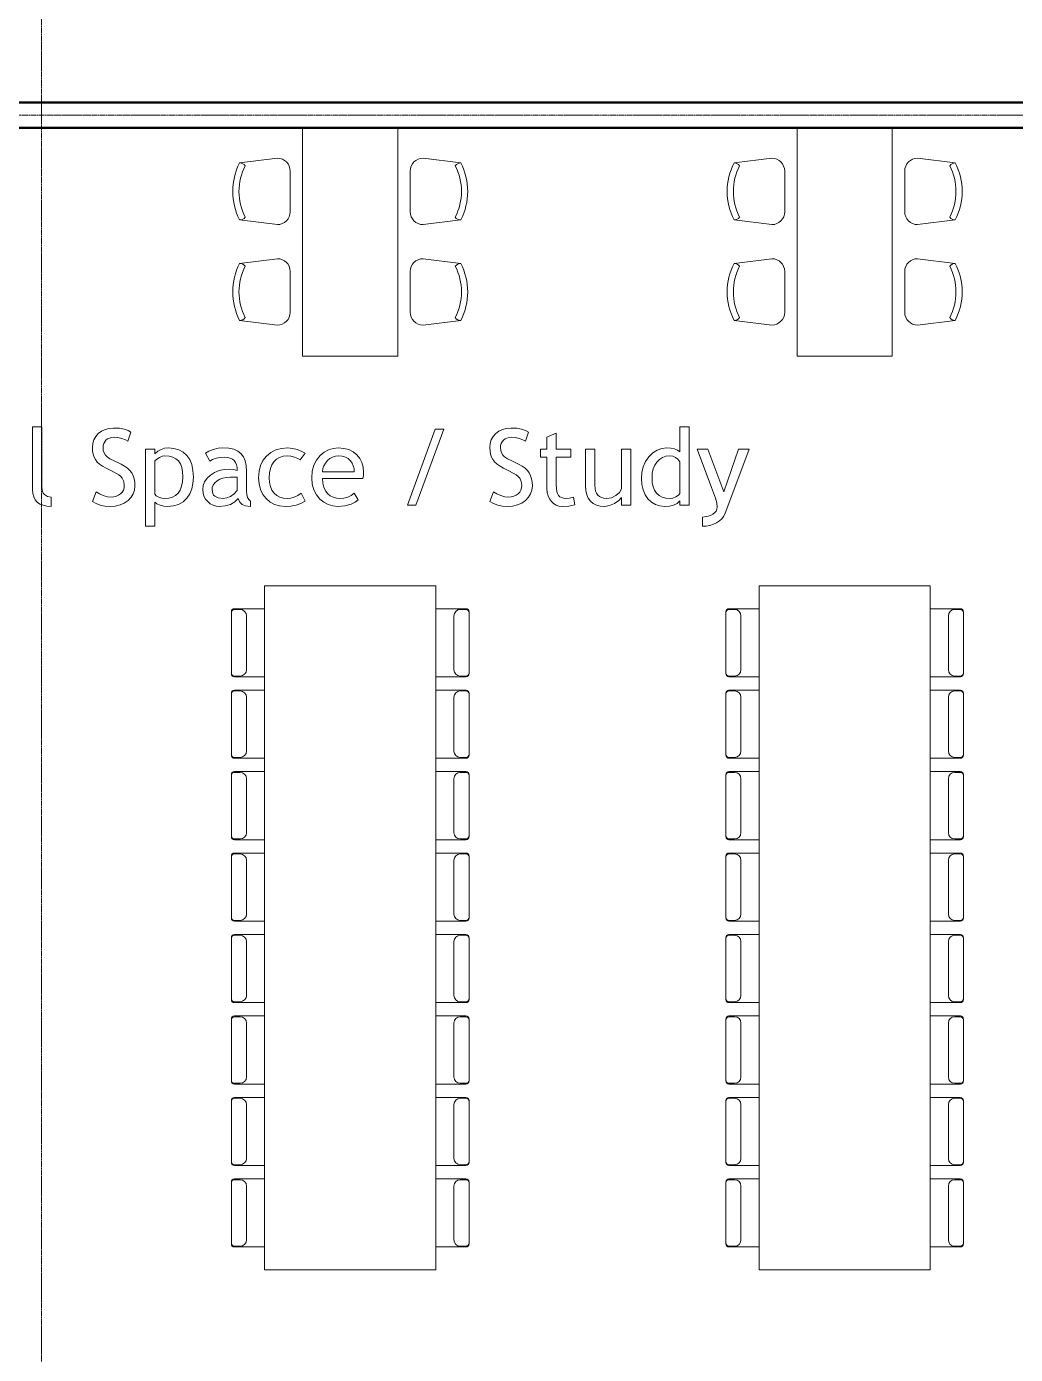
# Model space of a CAD drawing. Header units: inches. Extents: x -1714 to 6424, y -1550 to 970.
# Drawn here: x 390.4 to 702.4, y -624 to -204.8 of the extents above; entities that cross this region are included whole.
import ezdxf

# ---------------------------------------------------------------- set-up
doc = ezdxf.new("R2010")
doc.units = ezdxf.units.IN
doc.header["$MEASUREMENT"] = 0
doc.linetypes.add('Grid Line 1_2_', pattern=[0.875, 0.5, -0.125, 0.125, -0.125])
for name, color, linetype, lineweight in [('A-GENM', 13, 'Continuous', 9), ('A-WALL', 113, 'Continuous', 13), ('I-FURN', 30, 'Continuous', 9), ('S-GRID', 1, 'Continuous', 9)]:
    doc.layers.add(name, color=color, linetype=linetype, lineweight=lineweight)

# ---------------------------------------------------------------- blocks, each defined once
blk = doc.blocks.new('Table-Conference2 w Chairs - 54_ x 216_-1465672-L1 - Architectural')
at = {"layer": 'I-FURN'}
for p, q in [((108, 27), (-108, 27)), ((-108, 27), (-108, -27)), ((108, -27), (108, 27)), ((-108, -27), (108, -27))]:
    blk.add_line(p, q, dxfattribs=at)
blk = doc.blocks.new('Chair-Task - Chair-Task-1455663-L1 - Architectural')
at = {"layer": 'I-FURN'}
for p, q in [((-5.2, 0.75), (-5.2, -8.75)), ((16.3, -8.75), (16.3, 0.75)), ((-4.95, -8.75), (-4.95, -6.97)), ((-2.95, -4.97), (14.05, -4.97)), ((16.05, -8.75), (16.05, -6.97)), ((-4.2, -9.75), (15.3, -9.75))]:
    blk.add_line(p, q, dxfattribs=at)
for centre, radius, start, end in [((-2.95, -6.97), 2, 90, 180), ((14.05, -6.97), 2, 0, 90), ((-4.2, -8.75), 1, 180, 270), ((-3.95, -8.75), 1, 180, 270), ((15.05, -8.75), 1, 270, 0), ((15.3, -8.75), 1, 270, 360)]:
    blk.add_arc(centre, radius, start, end, dxfattribs=at)
blk = doc.blocks.new('M_Table-Rectangular - 1830 x 0762mm-V1-L1 - Architectural')
at = {"layer": 'I-FURN'}
for p, q in [((36.02, 15), (-36.02, 15)), ((-36.02, 15), (-36.02, -15)), ((-36.02, -15), (36.02, -15))]:
    blk.add_line(p, q, dxfattribs=at)
blk = doc.blocks.new('M_Chair-Desk - Desk Chair-1453869-L1 - Architectural')
at = {"layer": 'I-FURN'}
for p, q in [((6.42, 15.96), (-6.44, 15.96)), ((-10.49, 11.91), (-9, 0)), ((8.98, -0.01), (10.46, 11.91))]:
    blk.add_line(p, q, dxfattribs=at)
for centre, radius, start, end in [((-6.44, 11.91), 4.05, 90, 180), ((6.42, 11.91), 4.05, 360, 90), ((-6.85, 0.01), 2.15, 125.6163, 180.2014), ((0, 17.59), 17.79, 242.9089, 297.0911), ((7.02, 0.09), 1.98, 357.3089, 56.8734), ((0, 17.59), 19.76, 242.9089, 297.0345)]:
    blk.add_arc(centre, radius, start, end, dxfattribs=at)
blk = doc.blocks.new('M_Chair-Desk - Desk Chair-1471385-L1 - Architectural')
at = {"layer": 'I-FURN'}
for p, q in [((-10.49, -11.91), (-9, 0)), ((8.98, 0.01), (10.46, -11.91)), ((6.42, -15.96), (-6.44, -15.96))]:
    blk.add_line(p, q, dxfattribs=at)
for centre, radius, start, end in [((0, -17.59), 19.76, 62.9655, 117.0911), ((0, -17.59), 17.79, 62.9089, 117.0911), ((7.02, -0.09), 1.98, 303.1266, 2.6911), ((-6.85, -0.01), 2.15, 179.7986, 234.3837), ((-6.44, -11.91), 4.05, 180, 270), ((6.42, -11.91), 4.05, 270, 0)]:
    blk.add_arc(centre, radius, start, end, dxfattribs=at)

msp = doc.modelspace()

# ---------------------------------------------------------------- linework, layer by layer
at = {"layer": 'A-GENM'}
for p, q in [((395.25503, -331.08366), (392.31944, -331.08366)), ((392.31944, -331.08366), (392.31944, -350.93165)), ((395.25503, -350.28949), (395.25503, -331.08366)), ((599.48815, -331.08366), (596.55256, -331.08366)), ((596.55256, -331.08366), (596.55256, -339.07135)), ((599.48815, -355.82648), (599.48815, -331.08366)), ((411.66042, -335.2577), (411.30842, -336.42571)), ((412.24708, -334.20436), (411.66042, -335.2577)), ((413.06842, -333.26569), (412.24708, -334.20436)), ((414.07364, -332.49453), (413.06842, -333.26569)), ((415.21196, -331.9437), (414.07364, -332.49453)), ((416.48337, -331.6132), (415.21196, -331.9437)), ((415.47979, -335.36582), (415.98988, -334.96017)), ((415.98988, -334.96017), (416.58637, -334.67042)), ((417.8879, -331.50303), (416.48337, -331.6132)), ((416.58637, -334.67042), (417.26928, -334.49657)), ((417.26928, -334.49657), (418.03861, -334.43862)), ((419.7038, -331.58494), (417.8879, -331.50303)), ((418.03861, -334.43862), (419.2058, -334.541)), ((419.2058, -334.541), (420.46636, -334.84816)), ((421.21992, -331.83066), (419.7038, -331.58494)), ((420.46636, -334.84816), (421.60571, -335.26507)), ((422.43626, -332.2402), (421.21992, -331.83066)), ((421.60571, -335.26507), (422.40923, -335.69673)), ((422.40923, -335.69673), (423.35281, -332.81356)), ((423.35281, -332.81356), (422.43626, -332.2402)), ((519.38851, -331.9224), (510.58174, -355.82648)), ((513.22246, -355.82648), (522.10131, -331.9224)), ((522.10131, -331.9224), (519.38851, -331.9224)), ((537.052, -335.2577), (536.7, -336.42571)), ((537.63867, -334.20436), (537.052, -335.2577)), ((538.46001, -333.26569), (537.63867, -334.20436)), ((539.46522, -332.49453), (538.46001, -333.26569)), ((540.60354, -331.9437), (539.46522, -332.49453)), ((541.87496, -331.6132), (540.60354, -331.9437)), ((540.87138, -335.36582), (541.38147, -334.96017)), ((541.38147, -334.96017), (541.97796, -334.67042)), ((543.27948, -331.50303), (541.87496, -331.6132)), ((541.97796, -334.67042), (542.66087, -334.49657)), ((542.66087, -334.49657), (543.43019, -334.43862)), ((545.09539, -331.58494), (543.27948, -331.50303)), ((543.43019, -334.43862), (544.59739, -334.541)), ((544.59739, -334.541), (545.85795, -334.84816)), ((546.61151, -331.83066), (545.09539, -331.58494)), ((545.85795, -334.84816), (546.9973, -335.26507)), ((547.82784, -332.2402), (546.61151, -331.83066)), ((546.9973, -335.26507), (547.80081, -335.69673)), ((547.80081, -335.69673), (548.7444, -332.81356)), ((548.7444, -332.81356), (547.82784, -332.2402)), ((557.55116, -333.18051), (554.61558, -334.41896)), ((554.61558, -334.41896), (554.61558, -338.21295)), ((557.55116, -338.21295), (557.55116, -333.18051)), ((411.30842, -336.42571), (411.19108, -337.70839)), ((411.19108, -337.70839), (411.25088, -338.77238)), ((411.25088, -338.77238), (411.43025, -339.7561)), ((414.54604, -337.74771), (414.6044, -337.05333)), ((414.63041, -338.60529), (414.54604, -337.74771)), ((414.6044, -337.05333), (414.77948, -336.42489)), ((414.8835, -339.3826), (414.63041, -338.60529)), ((414.77948, -336.42489), (415.07128, -335.86239)), ((415.28813, -340.05916), (414.8835, -339.3826)), ((415.07128, -335.86239), (415.47979, -335.36582)), ((430.90147, -338.21295), (427.96588, -338.21295)), ((427.96588, -338.21295), (427.96588, -362.5364)), ((430.90147, -339.65453), (430.90147, -338.21295)), ((431.83194, -338.84036), (430.90147, -339.65453)), ((432.85416, -338.25882), (431.83194, -338.84036)), ((433.96811, -337.90989), (432.85416, -338.25882)), ((435.1738, -337.79358), (433.96811, -337.90989)), ((436.93769, -337.94101), (435.1738, -337.79358)), ((438.49435, -338.38332), (436.93769, -337.94101)), ((439.84379, -339.12049), (438.49435, -338.38332)), ((440.986, -340.15253), (439.84379, -339.12049)), ((447.91543, -338.83135), (446.83752, -339.47106)), ((446.83752, -339.47106), (448.21358, -341.98728)), ((449.34063, -338.2883), (447.91543, -338.83135)), ((450.90508, -337.91726), (449.34063, -338.2883)), ((452.40072, -337.79358), (450.90508, -337.91726)), ((454.2197, -337.90313), (452.40072, -337.79358)), ((455.77125, -338.23179), (454.2197, -337.90313)), ((457.05536, -338.77955), (455.77125, -338.23179)), ((458.07205, -339.54641), (457.05536, -338.77955)), ((467.45176, -339.24212), (466.09577, -340.36877)), ((469.03627, -338.43738), (467.45176, -339.24212)), ((470.84931, -337.95453), (469.03627, -338.43738)), ((472.89087, -337.79358), (470.84931, -337.95453)), ((474.33819, -337.93036), (472.89087, -337.79358)), ((475.90182, -338.34072), (474.33819, -337.93036)), ((477.30982, -338.89688), (475.90182, -338.34072)), ((476.71762, -341.56791), (478.29026, -339.47106)), ((478.29026, -339.47106), (477.30982, -338.89688)), ((484.3015, -339.12786), (483.05404, -340.16564)), ((485.65872, -338.38659), (484.3015, -339.12786)), ((487.1257, -337.94183), (485.65872, -338.38659)), ((488.70243, -337.79358), (487.1257, -337.94183)), ((490.49949, -337.92914), (488.70243, -337.79358)), ((492.09015, -338.33581), (490.49949, -337.92914)), ((493.4744, -339.0136), (492.09015, -338.33581)), ((494.65224, -339.96251), (493.4744, -339.0136)), ((536.7, -336.42571), (536.58267, -337.70839)), ((536.58267, -337.70839), (536.64246, -338.77238)), ((536.64246, -338.77238), (536.82184, -339.7561)), ((539.93763, -337.74771), (539.99599, -337.05333)), ((540.022, -338.60529), (539.93763, -337.74771)), ((539.99599, -337.05333), (540.17107, -336.42489)), ((540.27509, -339.3826), (540.022, -338.60529)), ((540.17107, -336.42489), (540.46287, -335.86239)), ((540.67972, -340.05916), (540.27509, -339.3826)), ((540.46287, -335.86239), (540.87138, -335.36582)), ((554.61558, -338.21295), (552.51873, -338.21295)), ((552.51873, -338.21295), (552.51873, -340.72917)), ((562.16423, -338.21295), (557.55116, -338.21295)), ((562.16423, -340.72917), (562.16423, -338.21295)), ((569.71289, -338.21295), (566.7773, -338.21295)), ((566.7773, -338.21295), (566.7773, -349.8308)), ((569.71289, -349.59491), (569.71289, -338.21295)), ((581.03588, -338.21295), (578.10029, -338.21295)), ((578.10029, -338.21295), (578.10029, -350.74817)), ((581.03588, -355.82648), (581.03588, -338.21295)), ((588.00073, -339.38772), (586.75962, -340.6276)), ((589.35529, -338.50208), (588.00073, -339.38772)), ((590.82329, -337.9707), (589.35529, -338.50208)), ((592.40473, -337.79358), (590.82329, -337.9707)), ((593.68864, -337.87344), (592.40473, -337.79358)), ((594.80792, -338.11302), (593.68864, -337.87344)), ((595.76256, -338.51232), (594.80792, -338.11302)), ((596.55256, -339.07135), (595.76256, -338.51232)), ((605.35933, -338.21295), (602.00437, -338.21295)), ((602.00437, -338.21295), (606.55191, -350.27638)), ((610.39177, -351.61968), (605.35933, -338.21295)), ((615.00483, -338.21295), (610.39177, -351.61968)), ((610.7325, -358.65068), (618.35979, -338.21295)), ((618.35979, -338.21295), (615.00483, -338.21295)), ((411.43025, -339.7561), (411.72922, -340.65954)), ((411.72922, -340.65954), (412.14777, -341.48272)), ((412.14777, -341.48272), (412.71744, -342.23955)), ((412.71744, -342.23955), (413.46977, -342.94396)), ((413.46977, -342.94396), (414.40475, -343.59595)), ((414.40475, -343.59595), (415.52239, -344.19552)), ((415.82709, -340.6145), (415.28813, -340.05916)), ((416.75019, -341.20997), (415.82709, -340.6145)), ((418.30727, -342.00693), (416.75019, -341.20997)), ((420.2403, -342.93741), (418.30727, -342.00693)), ((421.35916, -343.54537), (420.2403, -342.93741)), ((422.29783, -344.20945), (421.35916, -343.54537)), ((430.90147, -341.85622), (431.54936, -341.29024)), ((430.90147, -352.43876), (430.90147, -341.85622)), ((431.54936, -341.29024), (432.3922, -340.78486)), ((432.3922, -340.78486), (433.2596, -340.42856)), ((433.2596, -340.42856), (433.98121, -340.3098)), ((433.98121, -340.3098), (435.37939, -340.40952)), ((435.37939, -340.40952), (436.57279, -340.70869)), ((436.57279, -340.70869), (437.56142, -341.20731)), ((437.56142, -341.20731), (438.34528, -341.90537)), ((438.34528, -341.90537), (438.94157, -342.81844)), ((438.94157, -342.81844), (439.3675, -343.96208)), ((441.89477, -341.4688), (440.986, -340.15253)), ((442.54389, -343.05864), (441.89477, -341.4688)), ((442.93337, -344.92205), (442.54389, -343.05864)), ((448.21358, -341.98728), (449.1244, -341.43685)), ((449.1244, -341.43685), (450.21214, -341.04369)), ((450.21214, -341.04369), (451.4768, -340.8078)), ((451.4768, -340.8078), (452.91838, -340.72917)), ((452.91838, -340.72917), (453.85214, -340.79469)), ((453.85214, -340.79469), (454.66139, -340.99127)), ((454.66139, -340.99127), (455.34614, -341.31891)), ((455.34614, -341.31891), (455.90639, -341.77759)), ((455.90639, -341.77759), (456.34215, -342.36733)), ((456.34215, -342.36733), (456.6534, -343.08812)), ((456.6534, -343.08812), (456.84015, -343.93997)), ((458.84465, -340.55163), (458.07205, -339.54641)), ((459.3965, -341.81445), (458.84465, -340.55163)), ((459.72762, -343.33487), (459.3965, -341.81445)), ((459.83799, -345.11289), (459.72762, -343.33487)), ((464.23318, -343.36333), (463.76753, -345.17514)), ((465.00926, -341.76121), (464.23318, -343.36333)), ((466.09577, -340.36877), (465.00926, -341.76121)), ((467.34733, -344.33313), (467.8224, -343.15692)), ((467.8224, -343.15692), (468.48749, -342.15109)), ((468.48749, -342.15109), (469.31435, -341.34553)), ((469.31435, -341.34553), (470.27473, -340.77012)), ((470.27473, -340.77012), (471.36861, -340.42488)), ((471.36861, -340.42488), (472.596, -340.3098)), ((472.596, -340.3098), (473.79268, -340.41054)), ((473.79268, -340.41054), (475.01066, -340.71279)), ((475.01066, -340.71279), (476.05171, -341.12806)), ((476.05171, -341.12806), (476.71762, -341.56791)), ((481.05384, -343.26177), (480.55379, -345.13665)), ((481.88726, -341.60477), (481.05384, -343.26177)), ((483.05404, -340.16564), (481.88726, -341.60477)), ((483.90957, -344.32739), (484.2286, -343.39937)), ((484.2286, -343.39937), (484.69917, -342.55818)), ((484.69917, -342.55818), (485.32126, -341.8038)), ((485.32126, -341.8038), (486.09529, -341.15017)), ((486.09529, -341.15017), (486.95615, -340.6833)), ((486.95615, -340.6833), (487.90382, -340.40317)), ((487.90382, -340.40317), (488.93832, -340.3098)), ((488.93832, -340.3098), (490.03139, -340.40563)), ((490.03139, -340.40563), (491.00405, -340.69313)), ((491.00405, -340.69313), (491.8563, -341.17229)), ((491.8563, -341.17229), (492.58815, -341.84312)), ((492.58815, -341.84312), (493.12137, -342.58766)), ((493.12137, -342.58766), (493.50225, -343.41903)), ((493.50225, -343.41903), (493.73077, -344.33722)), ((495.56674, -341.08956), (494.65224, -339.96251)), ((496.21996, -342.38699), (495.56674, -341.08956)), ((496.61189, -343.85478), (496.21996, -342.38699)), ((536.82184, -339.7561), (537.12081, -340.65954)), ((537.12081, -340.65954), (537.53936, -341.48272)), ((537.53936, -341.48272), (538.10903, -342.23955)), ((538.10903, -342.23955), (538.86136, -342.94396)), ((538.86136, -342.94396), (539.79634, -343.59595)), ((539.79634, -343.59595), (540.91398, -344.19552)), ((541.21867, -340.6145), (540.67972, -340.05916)), ((542.14178, -341.20997), (541.21867, -340.6145)), ((543.69885, -342.00693), (542.14178, -341.20997)), ((545.63189, -342.93741), (543.69885, -342.00693)), ((546.75075, -343.54537), (545.63189, -342.93741)), ((547.68942, -344.20945), (546.75075, -343.54537)), ((552.51873, -340.72917), (554.61558, -340.72917)), ((554.61558, -340.72917), (554.61558, -350.75473)), ((557.55116, -349.5818), (557.55116, -340.72917)), ((557.55116, -340.72917), (562.16423, -340.72917)), ((585.72328, -342.11772), (584.98303, -343.75404)), ((586.75962, -340.6276), (585.72328, -342.11772)), ((588.13158, -344.43961), (588.61382, -343.27528)), ((588.61382, -343.27528), (589.28894, -342.24283)), ((589.28894, -342.24283), (590.12052, -341.39713)), ((590.12052, -341.39713), (591.07208, -340.79306)), ((591.07208, -340.79306), (592.14365, -340.43061)), ((592.14365, -340.43061), (593.33521, -340.3098)), ((593.33521, -340.3098), (594.3005, -340.42447)), ((594.3005, -340.42447), (595.15848, -340.76848)), ((595.15848, -340.76848), (595.90917, -341.34184)), ((595.90917, -341.34184), (596.55256, -342.14454)), ((596.55256, -342.14454), (596.55256, -352.22252)), ((415.52239, -344.19552), (417.42266, -345.09323)), ((417.42266, -345.09323), (419.50312, -346.27189)), ((419.50312, -346.27189), (420.18214, -346.82621)), ((420.18214, -346.82621), (420.62035, -347.35718)), ((420.62035, -347.35718), (421.09706, -348.43755)), ((423.0563, -344.92962), (422.29783, -344.20945)), ((423.63457, -345.70591), (423.0563, -344.92962)), ((424.06172, -346.56492), (423.63457, -345.70591)), ((424.36683, -347.53328), (424.06172, -346.56492)), ((424.5499, -348.61099), (424.36683, -347.53328)), ((439.3675, -343.96208), (439.62305, -345.3363)), ((439.70823, -346.94108), (439.61854, -348.53215)), ((439.62305, -345.3363), (439.70823, -346.94108)), ((442.93234, -348.99391), (443.06319, -347.05903)), ((443.06319, -347.05903), (442.93337, -344.92205)), ((447.36071, -347.35718), (446.60408, -348.44819)), ((448.41999, -346.371), (447.36071, -347.35718)), ((449.71393, -345.55397), (448.41999, -346.371)), ((451.17456, -344.97037), (449.71393, -345.55397)), ((450.53977, -348.2123), (451.40063, -347.69054)), ((452.80187, -344.62021), (451.17456, -344.97037)), ((451.40063, -347.69054), (452.37779, -347.31786)), ((452.37779, -347.31786), (453.47126, -347.09425)), ((454.59586, -344.5035), (452.80187, -344.62021)), ((453.47126, -347.09425), (454.68105, -347.01971)), ((455.68033, -344.60834), (454.59586, -344.5035)), ((454.68105, -347.01971), (456.9024, -347.01971)), ((456.9024, -344.92287), (455.68033, -344.60834)), ((456.84015, -343.93997), (456.9024, -344.92287)), ((456.9024, -347.01971), (456.9024, -351.21341)), ((459.83799, -351.46241), (459.83799, -345.11289)), ((463.76753, -345.17514), (463.61232, -347.19664)), ((463.61232, -347.19664), (463.76077, -349.17247)), ((466.96727, -347.19664), (467.06229, -345.6797)), ((467.06352, -348.69719), (466.96727, -347.19664)), ((467.06229, -345.6797), (467.34733, -344.33313)), ((480.55379, -345.13665), (480.38711, -347.2294)), ((480.38711, -347.2294), (480.54929, -349.2382)), ((483.74207, -345.34224), (483.90957, -344.32739)), ((493.80695, -345.34224), (483.74207, -345.34224)), ((483.84773, -348.91753), (483.74207, -347.43908)), ((483.74207, -347.43908), (496.49353, -347.43908)), ((493.73077, -344.33722), (493.80695, -345.34224)), ((496.49353, -347.43908), (496.68028, -346.50697)), ((496.74253, -345.49295), (496.61189, -343.85478)), ((496.68028, -346.50697), (496.74253, -345.49295)), ((540.91398, -344.19552), (542.81425, -345.09323)), ((542.81425, -345.09323), (544.89471, -346.27189)), ((544.89471, -346.27189), (545.57373, -346.82621)), ((545.57373, -346.82621), (546.01194, -347.35718)), ((546.01194, -347.35718), (546.48865, -348.43755)), ((548.44789, -344.92962), (547.68942, -344.20945)), ((549.02616, -345.70591), (548.44789, -344.92962)), ((549.45331, -346.56492), (549.02616, -345.70591)), ((549.75842, -347.53328), (549.45331, -346.56492)), ((549.94148, -348.61099), (549.75842, -347.53328)), ((584.53888, -345.53656), (584.39084, -347.4653)), ((584.39084, -347.4653), (584.51943, -349.36086)), ((584.98303, -343.75404), (584.53888, -345.53656)), ((587.74579, -347.16387), (587.84224, -345.7358)), ((587.83569, -348.70272), (587.74579, -347.16387)), ((587.84224, -345.7358), (588.13158, -344.43961)), ((392.31944, -350.93165), (392.41118, -352.17717)), ((395.45816, -351.5435), (395.25503, -350.28949)), ((395.71208, -352.05932), (395.45816, -351.5435)), ((396.06756, -352.50101), (395.71208, -352.05932)), ((412.37711, -351.63278), (411.19108, -354.70598)), ((413.39359, -352.28887), (412.37711, -351.63278)), ((420.60909, -351.70671), (420.10597, -352.26511)), ((420.96846, -351.07663), (420.60909, -351.70671)), ((421.18409, -350.37488), (420.96846, -351.07663)), ((421.09706, -348.43755), (421.25596, -349.60146)), ((421.25596, -349.60146), (421.18409, -350.37488)), ((424.06869, -352.28723), (424.47536, -351.09362)), ((424.47536, -351.09362), (424.61092, -349.79804)), ((424.61092, -349.79804), (424.5499, -348.61099)), ((438.2732, -352.03249), (437.466, -352.77499)), ((438.90103, -351.07786), (438.2732, -352.03249)), ((439.34948, -349.91107), (438.90103, -351.07786)), ((439.61854, -348.53215), (439.34948, -349.91107)), ((441.88556, -352.30463), (442.5398, -350.74244)), ((442.5398, -350.74244), (442.93234, -348.99391)), ((446.15011, -349.64405), (445.99878, -350.94475)), ((445.99878, -350.94475), (446.09666, -352.02881)), ((446.09666, -352.02881), (446.3903, -353.02031)), ((446.60408, -348.44819), (446.15011, -349.64405)), ((448.93437, -351.03649), (449.03471, -350.24813)), ((449.15143, -352.21474), (448.93437, -351.03649)), ((449.03471, -350.24813), (449.33572, -349.51464)), ((449.33572, -349.51464), (449.83741, -348.83603)), ((449.83741, -348.83603), (450.53977, -348.2123)), ((456.9024, -351.21341), (455.88674, -352.31426)), ((459.91662, -352.52886), (459.83799, -351.46241)), ((463.76077, -349.17247), (464.20615, -350.93247)), ((464.20615, -350.93247), (464.94844, -352.47664)), ((467.35224, -350.00772), (467.06352, -348.69719)), ((467.83345, -351.12823), (467.35224, -350.00772)), ((468.50715, -352.05871), (467.83345, -351.12823)), ((469.35162, -352.78974), (468.50715, -352.05871)), ((477.05181, -352.05215), (475.97635, -352.78605)), ((478.29026, -354.56837), (477.05181, -352.05215)), ((480.54929, -349.2382), (481.03582, -351.03158)), ((481.03582, -351.03158), (481.84671, -352.60954)), ((484.16471, -350.21413), (483.84773, -348.91753)), ((484.69302, -351.3289), (484.16471, -350.21413)), ((485.43265, -352.26184), (484.69302, -351.3289)), ((493.74797, -352.05215), (492.79784, -352.78605)), ((495.06505, -354.149), (493.74797, -352.05215)), ((537.7687, -351.63278), (536.58267, -354.70598)), ((538.78518, -352.28887), (537.7687, -351.63278)), ((546.00068, -351.70671), (545.49756, -352.26511)), ((546.36005, -351.07663), (546.00068, -351.70671)), ((546.57567, -350.37488), (546.36005, -351.07663)), ((546.48865, -348.43755), (546.64755, -349.60146)), ((546.64755, -349.60146), (546.57567, -350.37488)), ((549.46027, -352.28723), (549.86695, -351.09362)), ((549.86695, -351.09362), (550.00251, -349.79804)), ((550.00251, -349.79804), (549.94148, -348.61099)), ((554.61558, -350.75473), (554.70137, -351.88997)), ((554.70137, -351.88997), (554.95877, -352.92366)), ((557.73136, -351.50501), (557.55116, -349.5818)), ((557.95661, -352.22334), (557.73136, -351.50501)), ((566.7773, -349.8308), (566.87457, -351.27976)), ((566.87457, -351.27976), (567.16636, -352.55343)), ((569.77043, -350.56398), (569.71289, -349.59491)), ((569.94305, -351.40385), (569.77043, -350.56398)), ((570.23075, -352.11451), (569.94305, -351.40385)), ((570.63354, -352.69595), (570.23075, -352.11451)), ((577.44666, -351.85803), (576.33762, -352.82864)), ((578.10029, -350.74817), (577.44666, -351.85803)), ((584.51943, -349.36086), (584.90522, -351.05697)), ((584.90522, -351.05697), (585.5482, -352.55364)), ((588.10537, -350.03639), (587.83569, -348.70272)), ((588.55484, -351.16488), (588.10537, -350.03639)), ((589.1841, -352.08819), (588.55484, -351.16488)), ((589.99315, -352.80632), (589.1841, -352.08819)), ((606.55191, -350.27638), (607.81002, -353.70015)), ((392.41118, -352.17717), (392.68639, -353.25661)), ((392.68639, -353.25661), (393.14507, -354.16999)), ((393.14507, -354.16999), (393.78723, -354.9173)), ((393.78723, -354.9173), (394.61287, -355.49854)), ((394.61287, -355.49854), (395.62198, -355.91371)), ((395.62198, -355.91371), (396.81456, -356.16282)), ((397.00459, -353.10795), (396.06756, -352.50101)), ((396.81456, -356.16282), (398.19062, -356.24585)), ((398.19062, -353.31026), (397.00459, -353.10795)), ((398.19062, -356.24585), (398.19062, -353.31026)), ((411.19108, -354.70598), (412.37957, -355.37967)), ((412.37957, -355.37967), (413.68437, -355.86088)), ((414.6345, -352.82864), (413.39359, -352.28887)), ((413.68437, -355.86088), (415.10547, -356.14961)), ((415.91637, -353.18986), (414.6345, -352.82864)), ((415.10547, -356.14961), (416.64289, -356.24585)), ((417.05571, -353.31026), (415.91637, -353.18986)), ((416.64289, -356.24585), (418.36665, -356.12852)), ((417.95895, -353.24494), (417.05571, -353.31026)), ((418.76841, -353.04898), (417.95895, -353.24494)), ((418.36665, -356.12852), (419.90775, -355.77652)), ((419.48408, -352.72237), (418.76841, -353.04898)), ((420.10597, -352.26511), (419.48408, -352.72237)), ((419.90775, -355.77652), (421.2662, -355.18985)), ((421.2662, -355.18985), (422.44199, -354.36852)), ((422.44199, -354.36852), (423.3909, -353.37886)), ((423.3909, -353.37886), (424.06869, -352.28723)), ((431.35769, -352.8868), (430.90147, -352.43876)), ((430.90147, -354.94843), (431.48875, -355.43005)), ((430.90147, -362.5364), (430.90147, -354.94843)), ((432.13664, -353.31354), (431.35769, -352.8868)), ((431.48875, -355.43005), (432.5298, -355.85269)), ((433.06466, -353.62561), (432.13664, -353.31354)), ((432.5298, -355.85269), (433.75924, -356.14756)), ((433.96811, -353.72963), (433.06466, -353.62561)), ((433.75924, -356.14756), (434.91169, -356.24585)), ((435.31345, -353.62356), (433.96811, -353.72963)), ((434.91169, -356.24585), (436.77694, -356.08552)), ((436.47941, -353.30535), (435.31345, -353.62356)), ((437.466, -352.77499), (436.47941, -353.30535)), ((436.77694, -356.08552), (438.40835, -355.60451)), ((438.40835, -355.60451), (439.80591, -354.80283)), ((439.80591, -354.80283), (440.96962, -353.68049)), ((440.96962, -353.68049), (441.88556, -352.30463)), ((446.3903, -353.02031), (446.8797, -353.91925)), ((446.8797, -353.91925), (447.56487, -354.72564)), ((447.56487, -354.72564), (448.38354, -355.39073)), ((448.38354, -355.39073), (449.27347, -355.8658)), ((449.42275, -352.67762), (449.15143, -352.21474)), ((449.27347, -355.8658), (450.23466, -356.15084)), ((449.8026, -353.05635), (449.42275, -352.67762)), ((450.88788, -353.56131), (449.8026, -353.05635)), ((450.23466, -356.15084), (451.26712, -356.24585)), ((452.40728, -353.72963), (450.88788, -353.56131)), ((451.26712, -356.24585), (453.12807, -356.08859)), ((453.63918, -353.57237), (452.40728, -353.72963)), ((453.12807, -356.08859), (454.73347, -355.6168)), ((454.799, -353.10058), (453.63918, -353.57237)), ((454.73347, -355.6168), (456.08332, -354.83048)), ((455.88674, -352.31426), (454.799, -353.10058)), ((456.08332, -354.83048), (457.17761, -353.72963)), ((457.17761, -353.72963), (457.68298, -354.88781)), ((457.68298, -354.88781), (458.43899, -355.66267)), ((458.43899, -355.66267), (459.54394, -356.10005)), ((459.54394, -356.10005), (461.0961, -356.24585)), ((460.15251, -353.402), (459.91662, -352.52886)), ((460.54567, -354.08184), (460.15251, -353.402)), ((461.0961, -354.56837), (460.54567, -354.08184)), ((461.0961, -356.24585), (461.0961, -354.56837)), ((464.94844, -352.47664), (465.98765, -353.80499)), ((465.98765, -353.80499), (467.25416, -354.87287)), ((467.25416, -354.87287), (468.67834, -355.63564)), ((468.67834, -355.63564), (470.26019, -356.0933)), ((470.34517, -353.3119), (469.35162, -352.78974)), ((470.26019, -356.0933), (471.99971, -356.24585)), ((471.48779, -353.6252), (470.34517, -353.3119)), ((472.77948, -353.72963), (471.48779, -353.6252)), ((471.99971, -356.24585), (473.79842, -356.14101)), ((473.84019, -353.62479), (472.77948, -353.72963)), ((473.79842, -356.14101), (475.44641, -355.82648)), ((474.90581, -353.31026), (473.84019, -353.62479)), ((475.97635, -352.78605), (474.90581, -353.31026)), ((475.44641, -355.82648), (476.94369, -355.30227)), ((476.94369, -355.30227), (478.29026, -354.56837)), ((481.84671, -352.60954), (482.98196, -353.97208)), ((482.98196, -353.97208), (484.20813, -354.96686)), ((484.20813, -354.96686), (485.56043, -355.67741)), ((486.23576, -352.904), (485.43265, -352.26184)), ((485.56043, -355.67741), (487.03887, -356.10374)), ((487.14453, -353.36268), (486.23576, -352.904)), ((487.03887, -356.10374), (488.64345, -356.24585)), ((488.15897, -353.6379), (487.14453, -353.36268)), ((489.27906, -353.72963), (488.15897, -353.6379)), ((488.64345, -356.24585), (490.84842, -356.0591)), ((490.56338, -353.62479), (489.27906, -353.72963)), ((491.73631, -353.31026), (490.56338, -353.62479)), ((490.84842, -356.0591), (492.83715, -355.49885)), ((492.79784, -352.78605), (491.73631, -353.31026)), ((492.83715, -355.49885), (494.14441, -354.87635)), ((494.14441, -354.87635), (495.06505, -354.149)), ((510.58174, -355.82648), (513.22246, -355.82648)), ((536.58267, -354.70598), (537.77116, -355.37967)), ((537.77116, -355.37967), (539.07596, -355.86088)), ((540.02609, -352.82864), (538.78518, -352.28887)), ((539.07596, -355.86088), (540.49706, -356.14961)), ((541.30795, -353.18986), (540.02609, -352.82864)), ((540.49706, -356.14961), (542.03448, -356.24585)), ((542.4473, -353.31026), (541.30795, -353.18986)), ((542.03448, -356.24585), (543.75824, -356.12852)), ((543.35054, -353.24494), (542.4473, -353.31026)), ((544.16, -353.04898), (543.35054, -353.24494)), ((543.75824, -356.12852), (545.29934, -355.77652)), ((544.87567, -352.72237), (544.16, -353.04898)), ((545.49756, -352.26511), (544.87567, -352.72237)), ((545.29934, -355.77652), (546.65779, -355.18985)), ((546.65779, -355.18985), (547.83358, -354.36852)), ((547.83358, -354.36852), (548.78248, -353.37886)), ((548.78248, -353.37886), (549.46027, -352.28723)), ((554.95877, -352.92366), (555.38776, -353.85577)), ((555.38776, -353.85577), (555.98836, -354.68632)), ((555.98836, -354.68632), (556.71386, -355.36861)), ((556.71386, -355.36861), (557.51758, -355.85597)), ((557.51758, -355.85597), (558.39953, -356.14838)), ((558.27196, -352.7795), (557.95661, -352.22334)), ((558.68723, -353.19518), (558.27196, -352.7795)), ((558.39953, -356.14838), (559.3597, -356.24585)), ((559.21226, -353.4921), (558.68723, -353.19518)), ((559.84705, -353.67025), (559.21226, -353.4921)), ((559.3597, -356.24585), (561.47948, -356.13446)), ((560.5916, -353.72963), (559.84705, -353.67025)), ((561.76452, -353.62479), (560.5916, -353.72963)), ((561.47948, -356.13446), (563.42234, -355.80027)), ((562.97676, -353.31026), (561.76452, -353.62479)), ((563.42234, -355.80027), (562.97676, -353.31026)), ((567.16636, -352.55343), (567.65269, -353.65182)), ((567.65269, -353.65182), (568.33356, -354.57492)), ((568.33356, -354.57492), (569.19748, -355.30596)), ((569.19748, -355.30596), (570.23301, -355.82812)), ((570.23301, -355.82812), (571.44013, -356.14142)), ((571.1514, -353.14819), (570.63354, -352.69595)), ((571.78435, -353.47121), (571.1514, -353.14819)), ((571.44013, -356.14142), (572.81885, -356.24585)), ((572.53237, -353.66503), (571.78435, -353.47121)), ((573.39548, -353.72963), (572.53237, -353.66503)), ((572.81885, -356.24585), (574.37101, -356.01897)), ((574.93372, -353.50438), (573.39548, -353.72963)), ((574.37101, -356.01897), (575.96085, -355.33831)), ((576.33762, -352.82864), (574.93372, -353.50438)), ((575.96085, -355.33831), (577.30004, -354.40046)), ((577.30004, -354.40046), (578.10029, -353.402)), ((578.10029, -353.402), (578.10029, -355.82648)), ((578.10029, -355.82648), (581.03588, -355.82648)), ((585.5482, -352.55364), (586.44837, -353.85086)), ((586.44837, -353.85086), (587.55536, -354.89867)), ((587.55536, -354.89867), (588.81879, -355.6471)), ((588.81879, -355.6471), (590.23867, -356.09616)), ((590.98199, -353.31927), (589.99315, -352.80632)), ((590.23867, -356.09616), (591.81499, -356.24585)), ((592.15061, -353.62704), (590.98199, -353.31927)), ((591.81499, -356.24585), (593.27582, -356.13896)), ((593.49902, -353.72963), (592.15061, -353.62704)), ((593.27582, -356.13896), (594.55236, -355.81829)), ((594.30664, -353.60841), (593.49902, -353.72963)), ((595.26169, -353.24474), (594.30664, -353.60841)), ((594.55236, -355.81829), (595.64461, -355.28384)), ((596.09879, -352.74673), (595.26169, -353.24474)), ((595.64461, -355.28384), (596.55256, -354.53561)), ((596.55256, -352.22252), (596.09879, -352.74673)), ((596.55256, -354.53561), (596.55256, -355.82648)), ((596.55256, -355.82648), (599.48815, -355.82648)), ((607.81002, -353.70015), (608.17369, -355.09504)), ((608.17369, -355.09504), (608.29492, -356.50796)), ((605.44615, -359.37638), (603.68185, -359.60081)), ((603.68185, -359.60081), (603.68185, -362.5364)), ((606.22633, -359.09585), (605.44615, -359.37638)), ((606.93852, -358.7031), (606.22633, -359.09585)), ((607.53194, -358.22926), (606.93852, -358.7031)), ((607.95582, -357.70546), (607.53194, -358.22926)), ((608.21014, -357.13169), (607.95582, -357.70546)), ((608.29492, -356.50796), (608.21014, -357.13169)), ((609.03455, -360.83578), (609.77254, -360.17662)), ((609.77254, -360.17662), (610.33853, -359.44826)), ((610.33853, -359.44826), (610.7325, -358.65068)), ((427.96588, -362.5364), (430.90147, -362.5364)), ((603.68185, -362.5364), (604.87853, -362.46698)), ((604.87853, -362.46698), (606.01787, -362.25873)), ((606.01787, -362.25873), (607.09988, -361.91164)), ((607.09988, -361.91164), (608.12455, -361.42572)), ((608.12455, -361.42572), (609.03455, -360.83578))]:
    msp.add_line(p, q, dxfattribs=at)
at = {"layer": 'A-WALL', "lineweight": 50}
for p, q in [((749.58671, -228.78996), (39.14921, -228.78996)), ((-17.22579, -236.78996), (760.71171, -236.78996))]:
    msp.add_line(p, q, dxfattribs=at)
at = {"layer": 'S-GRID', "linetype": 'Grid Line 1_2_'}
for p, q in [((395.14921, -1043.15403), (395.14921, 921.90597)), ((-1714.24651, -232.78996), (1936.33324, -232.78996))]:
    msp.add_line(p, q, dxfattribs=at)

# ---------------------------------------------------------------- block references
at = {"layer": 'I-FURN'}
for name, p, rotation in [('M_Table-Rectangular - 1830 x 0762mm-V1-L1 - Architectural', (492.53236, -272.81359), 89.9999999999999), ('M_Table-Rectangular - 1830 x 0762mm-V1-L1 - Architectural', (648.53236, -272.81359), 89.9999999999999), ('M_Chair-Desk - Desk Chair-1453869-L1 - Architectural', (457.63966, -256.82142), 270.0000000000001), ('M_Chair-Desk - Desk Chair-1471385-L1 - Architectural', (527.42505, -256.82142), 269.9999999999996), ('M_Chair-Desk - Desk Chair-1453869-L1 - Architectural', (613.63966, -256.82142), 270.0000000000001), ('M_Chair-Desk - Desk Chair-1471385-L1 - Architectural', (683.42505, -256.82142), 269.9999999999996), ('M_Chair-Desk - Desk Chair-1453869-L1 - Architectural', (457.63966, -288.53774), 270.0000000000001), ('M_Chair-Desk - Desk Chair-1471385-L1 - Architectural', (527.42505, -288.53774), 269.9999999999996), ('M_Chair-Desk - Desk Chair-1453869-L1 - Architectural', (613.63966, -288.53774), 270.0000000000001), ('M_Chair-Desk - Desk Chair-1471385-L1 - Architectural', (683.42505, -288.53774), 269.9999999999996), ('Table-Conference2 w Chairs - 54_ x 216_-1465672-L1 - Architectural', (492.53236, -489.29284), 89.9999999999999), ('Table-Conference2 w Chairs - 54_ x 216_-1465672-L1 - Architectural', (648.53236, -489.29284), 89.9999999999999), ('Chair-Task - Chair-Task-1455663-L1 - Architectural', (464.78645, -393.74202), 269.9999999999997), ('Chair-Task - Chair-Task-1455663-L1 - Architectural', (520.27826, -404.84366), 89.9999999999999), ('Chair-Task - Chair-Task-1455663-L1 - Architectural', (620.78645, -393.74202), 269.9999999999997), ('Chair-Task - Chair-Task-1455663-L1 - Architectural', (676.27826, -404.84366), 89.9999999999999), ('Chair-Task - Chair-Task-1455663-L1 - Architectural', (464.78645, -419.45631), 269.9999999999997), ('Chair-Task - Chair-Task-1455663-L1 - Architectural', (520.27826, -430.55795), 89.9999999999999), ('Chair-Task - Chair-Task-1455663-L1 - Architectural', (620.78645, -419.45631), 269.9999999999997), ('Chair-Task - Chair-Task-1455663-L1 - Architectural', (676.27826, -430.55795), 89.9999999999999), ('Chair-Task - Chair-Task-1455663-L1 - Architectural', (464.78645, -445.1706), 269.9999999999997), ('Chair-Task - Chair-Task-1455663-L1 - Architectural', (520.27826, -456.27223), 89.9999999999999), ('Chair-Task - Chair-Task-1455663-L1 - Architectural', (620.78645, -445.1706), 269.9999999999997), ('Chair-Task - Chair-Task-1455663-L1 - Architectural', (676.27826, -456.27223), 89.9999999999999), ('Chair-Task - Chair-Task-1455663-L1 - Architectural', (464.78645, -470.88488), 269.9999999999997), ('Chair-Task - Chair-Task-1455663-L1 - Architectural', (520.27826, -481.98652), 89.9999999999999), ('Chair-Task - Chair-Task-1455663-L1 - Architectural', (620.78645, -470.88488), 269.9999999999997), ('Chair-Task - Chair-Task-1455663-L1 - Architectural', (676.27826, -481.98652), 89.9999999999999), ('Chair-Task - Chair-Task-1455663-L1 - Architectural', (464.78645, -496.59917), 269.9999999999997), ('Chair-Task - Chair-Task-1455663-L1 - Architectural', (520.27826, -507.70081), 89.9999999999999), ('Chair-Task - Chair-Task-1455663-L1 - Architectural', (620.78645, -496.59917), 269.9999999999997), ('Chair-Task - Chair-Task-1455663-L1 - Architectural', (676.27826, -507.70081), 89.9999999999999), ('Chair-Task - Chair-Task-1455663-L1 - Architectural', (464.78645, -522.31345), 269.9999999999997), ('Chair-Task - Chair-Task-1455663-L1 - Architectural', (520.27826, -533.41509), 89.9999999999999), ('Chair-Task - Chair-Task-1455663-L1 - Architectural', (620.78645, -522.31345), 269.9999999999997), ('Chair-Task - Chair-Task-1455663-L1 - Architectural', (676.27826, -533.41509), 89.9999999999999), ('Chair-Task - Chair-Task-1455663-L1 - Architectural', (464.78645, -548.02774), 269.9999999999997), ('Chair-Task - Chair-Task-1455663-L1 - Architectural', (520.27826, -559.12938), 89.9999999999999), ('Chair-Task - Chair-Task-1455663-L1 - Architectural', (620.78645, -548.02774), 269.9999999999997), ('Chair-Task - Chair-Task-1455663-L1 - Architectural', (676.27826, -559.12938), 89.9999999999999), ('Chair-Task - Chair-Task-1455663-L1 - Architectural', (464.78645, -573.74202), 269.9999999999997), ('Chair-Task - Chair-Task-1455663-L1 - Architectural', (520.27826, -584.84366), 89.9999999999999), ('Chair-Task - Chair-Task-1455663-L1 - Architectural', (620.78645, -573.74202), 269.9999999999997), ('Chair-Task - Chair-Task-1455663-L1 - Architectural', (676.27826, -584.84366), 89.9999999999999)]:
    msp.add_blockref(name, p, dxfattribs=dict(at, rotation=rotation))

doc.saveas('drawing.dxf')
